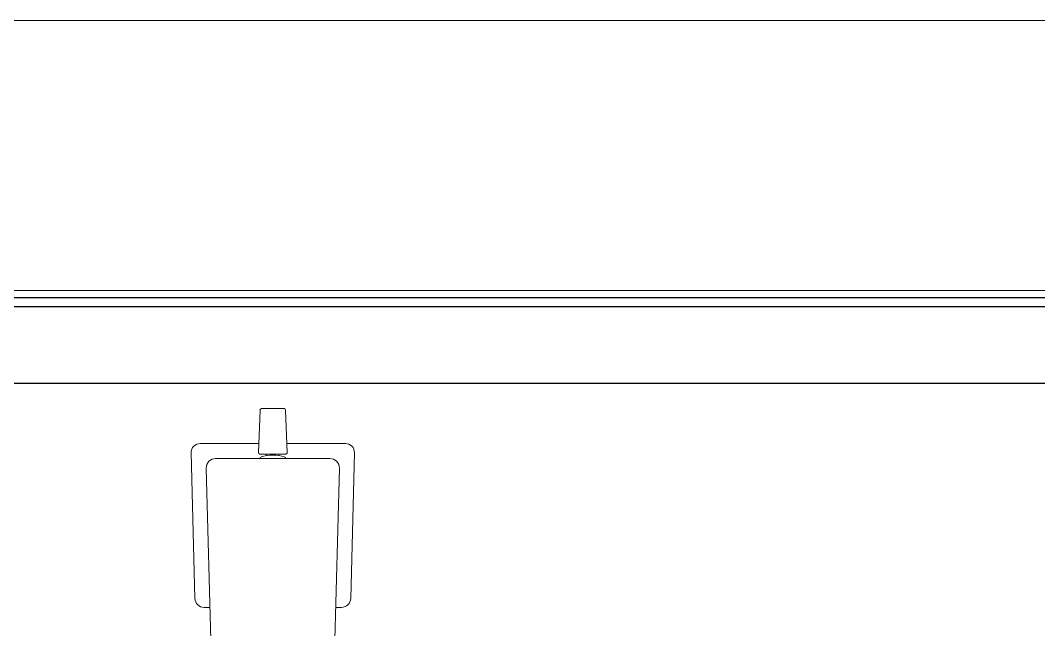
# Model space of a CAD drawing. Header units: inches. Extents: x 0 to 2865, y 0 to 4378.
# Drawn here: x 1718.77 to 1731.97, y 1099.86 to 1107.76 of the extents above; entities that cross this region are included whole.
import ezdxf

# ---------------------------------------------------------------- set-up
doc = ezdxf.new("R2010")
doc.units = ezdxf.units.IN
doc.linetypes.add('DASHED', pattern=[0.75, 0.5, -0.25])
doc.layers.add('A-WALL', color=113, linetype='Continuous', lineweight=9)
doc.layers.add('l-FIXTURE', color=7, linetype='Continuous', lineweight=5)
doc.layers.add('I-FURN', color=8, linetype='Continuous')
doc.styles.get("Standard").update_dxf_attribs({"font": 'arial.ttf'})

# ---------------------------------------------------------------- blocks, each defined once
blk = doc.blocks.new('WB')
at = {"color": 0, "lineweight": 5}
for p, q in [((15.468, 0.976), (17.357, 1.025)), ((17.16, 0.829), (11.727, 0.687)), ((15.353, 0.782), (15.353, 0.858)), ((17.478, 0.907), (17.478, 0.148)), ((17.282, 0.707), (17.282, -0.776)), ((17.34, -0.201), (17.34, 0.133)), ((17.361, 0.153), (17.912, 0.132)), ((17.931, -0.181), (17.931, 0.112)), ((17.912, -0.2), (17.361, -0.221)), ((17.478, -0.217), (17.478, -0.976)), ((11.727, -0.756), (17.16, -0.897)), ((15.353, -0.926), (15.353, -0.85)), ((17.357, -1.094), (15.468, -1.044))]:
    blk.add_line(p, q, dxfattribs=at)
for centre, radius, start, end in [((15.474, 0.856), 0.121, 92.9366, 179.4019), ((17.36, 0.907), 0.118, 359.997, 91.503), ((17.163, 0.71), 0.119, 358.65, 91.3974), ((17.28, 0.112), 0.0236, 17.0763, 85.9822), ((17.36, 0.133), 0.0199, 88.607, 178.8453), ((16.806, -0.034), 0.52, 342.9237, 17.0763), ((17.32, 0.064), 0.0202, 267.9713, 359.383), ((17.911, 0.112), 0.0197, 0, 87.85), ((17.321, -0.133), 0.0197, 359.9987, 93.733), ((17.28, -0.18), 0.0236, 274.0178, 342.9237), ((17.361, -0.201), 0.0202, 181.538, 270.6087), ((17.911, -0.181), 0.0197, 272.15, 360), ((17.163, -0.779), 0.119, 268.6045, 1.3481), ((15.471, -0.926), 0.118, 179.9978, 268.5022), ((17.36, -0.976), 0.118, 268.497, 0.0025)]:
    blk.add_arc(centre, radius, start, end, dxfattribs=at)
at = {"color": 0, "linetype": 'DASHED', "lineweight": 5, "ltscale": 0.1}
for tag, p in [('MODELNUMBER', (7.428, 0.003)), ('TRADENAME', (7.429, 0.003)), ('PRODUCT', (7.431, 0.003)), ('MATERIAL', (7.433, 0.003))]:
    blk.add_attdef(tag, p, '', height=0.001, rotation=270, dxfattribs=at)

msp = doc.modelspace()

# ---------------------------------------------------------------- linework, layer by layer
at = {"layer": 'A-WALL', "color": 8, "lineweight": 5, "transparency": 33554636}
for p, q in [((1796.574, 1107.759), (1702.574, 1107.759)), ((1796.574, 1104.258), (1702.574, 1104.258))]:
    msp.add_line(p, q, dxfattribs=at)
at = {"layer": 'I-FURN', "color": 8, "transparency": 33554636}
msp.add_lwpolyline([(1707.074, 1104.165), (1737.074, 1104.165), (1737.074, 1083.511, -0.414214), (1735.71, 1082.148), (1707.074, 1082.148)], format="xyb", close=True, dxfattribs=at)
msp.add_lwpolyline([(1708.193, 1103.049), (1708.193, 1104.049), (1736.193, 1104.049), (1736.193, 1103.049)], close=True, dxfattribs=at)

# ---------------------------------------------------------------- block references
at = {"layer": 'l-FIXTURE', "color": 8, "lineweight": 5, "transparency": 33554636, "xscale": -1, "rotation": 270}
msp.add_blockref('WB', (1722.074, 1084.795), dxfattribs=at)

doc.saveas('drawing.dxf')
